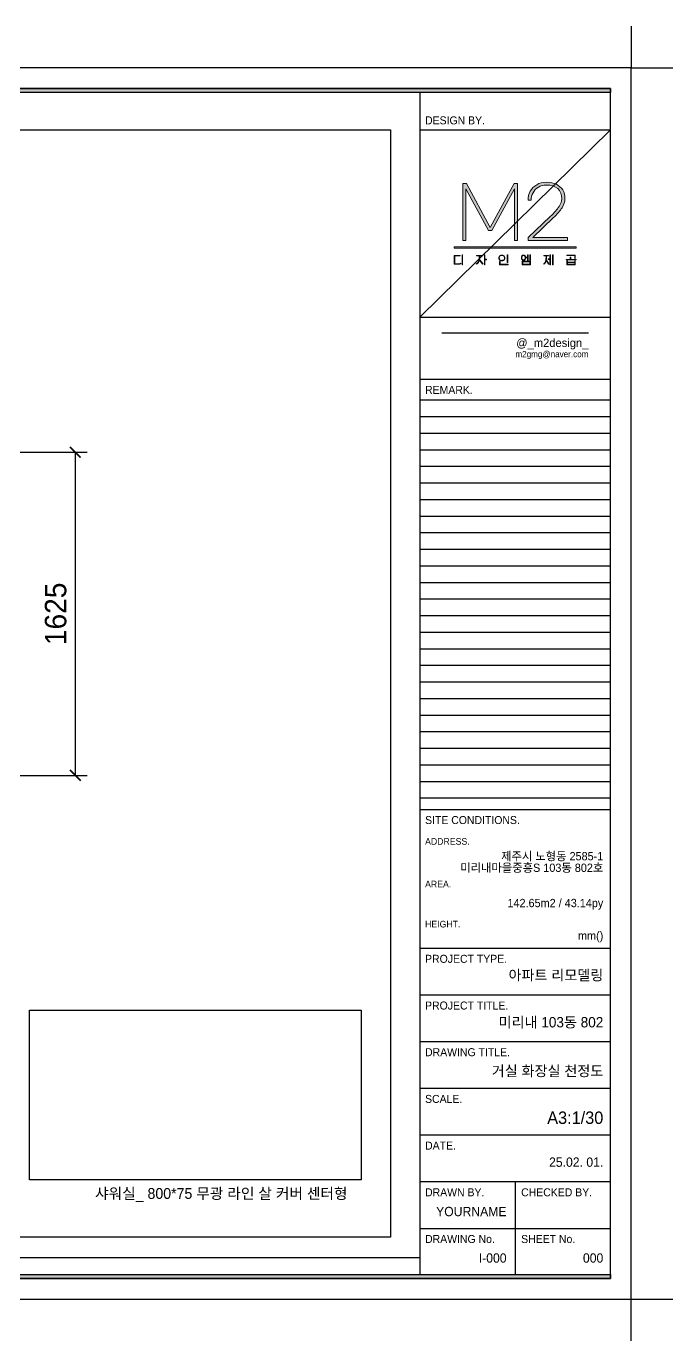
# Model space of a CAD drawing. Header units: millimetres. Extents: x 217202 to 745838, y -6815 to 171372.
# Drawn here: x 411202 to 414455, y 23708 to 30318 of the extents above; entities that cross this region are included whole.
import ezdxf
from ezdxf.enums import TextEntityAlignment as Align

# ---------------------------------------------------------------- set-up
doc = ezdxf.new("R2010")
doc.units = ezdxf.units.MM
doc.header["$PDMODE"] = 3
doc.layers.get('DEFPOINTS').update_dxf_attribs({"color": 248})
for name, color, linetype in [('_U+B808_U+C774_U+C5B4 2', 7, 'Continuous'), ('C-WALL1', 2, 'Continuous'), ('FORM(YOURNAME)-1', 1, 'Continuous'), ('FORM(YOURNAME)-11', 1, 'Continuous'), ('TOILET-1', 6, 'Continuous'), ('설비', 140, 'Continuous')]:
    doc.layers.add(name, color=color, linetype=linetype)
doc.styles.add('YOURNAME', font='HY울릉도M.TTF')
doc.styles.add('코레일둥고', font='Korail_Round_Gothic_Medium.ttf')
doc.dimstyles.new('YOURNAME-60', dxfattribs={"dimscale": 60, "dimtxt": 1.8, "dimasz": 0.9, "dimexe": 1, "dimexo": 3, "dimgap": 0.7, "dimtad": 1, "dimdec": 0, "dimzin": 0, "dimdsep": 46, "dimtxsty": 'YOURNAME', "dimblk": 'ARCHTICK', "dimcen": 0, "dimclrd": 1, "dimclre": 1, "dimclrt": 7, "dimadec": 0, "dimazin": 0, "dimtfac": 1, "dimtdec": 0, "dimtix": 1, "dimtmove": 2, "dimatfit": 3, "dimldrblk": 'ARCHTICK', "dimfxl": 1, "dimtolj": 1, "dimtzin": 0, "dimarcsym": 0})
picture_1 = doc.add_image_def('image1.jpg', size_in_pixel=(861, 440))

# ---------------------------------------------------------------- blocks, each defined once
blk = doc.blocks.new('block 34')
at = {"layer": '_U+B808_U+C774_U+C5B4 2'}
h = blk.add_hatch(color=35, dxfattribs=at)
h.dxf.hatch_style = 2
h.paths.add_polyline_path([(674.6, -105.53), (675.73, -105.53), (683.42, -119.69), (691.1, -105.53), (692.22, -105.53), (692.22, -123.82), (691.22, -123.82), (691.22, -107.31), (683.97, -120.67), (682.84, -120.67), (675.59, -107.31), (675.59, -123.82), (674.6, -123.82)])
h = blk.add_hatch(color=35, dxfattribs=at)
h.dxf.hatch_style = 2
edge = h.paths.add_edge_path()
edge.add_spline(control_points=[(704.68, -105.78), (705.57, -106.21), (706.25, -106.83), (706.73, -107.63), (707.21, -108.43), (707.45, -109.38), (707.45, -110.46), (707.45, -111.43), (707.14, -112.39), (706.53, -113.34), (705.92, -114.29), (704.98, -115.38), (703.7, -116.62), (703.7, -116.62), (697.12, -122.91), (697.12, -122.91), (697.12, -122.91), (708.26, -122.91), (708.26, -122.91), (708.26, -122.91), (708.26, -123.82), (708.26, -123.82), (708.26, -123.82), (695.66, -123.82), (695.66, -123.82), (695.66, -123.82), (695.66, -122.91), (695.66, -122.91), (695.66, -122.91), (702.73, -116.15), (702.73, -116.15), (703.99, -114.93), (704.93, -113.86), (705.54, -112.95), (706.15, -112.03), (706.45, -111.2), (706.45, -110.46), (706.45, -109.07), (706.01, -107.98), (705.12, -107.2), (704.23, -106.42), (703.05, -106.03), (701.57, -106.03), (700.53, -106.03), (699.64, -106.26), (698.89, -106.71), (698.15, -107.15), (697.57, -107.75), (697.18, -108.5), (696.79, -109.25), (696.59, -110.06), (696.59, -110.94), (696.59, -110.94), (695.59, -110.94), (695.59, -110.94), (695.59, -109.89), (695.83, -108.93), (696.3, -108.05), (696.77, -107.17), (697.46, -106.46), (698.36, -105.93), (699.26, -105.4), (700.33, -105.13), (701.57, -105.13), (702.76, -105.13), (703.79, -105.35), (704.68, -105.78)], knot_values=[0, 0, 0, 0, 1, 1, 1, 2, 2, 2, 3, 3, 3, 4, 4, 4, 5, 5, 5, 6, 6, 6, 7, 7, 7, 8, 8, 8, 9, 9, 9, 10, 10, 10, 11, 11, 11, 12, 12, 12, 13, 13, 13, 14, 14, 14, 15, 15, 15, 16, 16, 16, 17, 17, 17, 18, 18, 18, 19, 19, 19, 20, 20, 20, 21, 21, 21, 22, 22, 22, 22], degree=3, periodic=0)
at = {"layer": '_U+B808_U+C774_U+C5B4 2', "lineweight": 0}
blk.add_lwpolyline([(674.6, -105.53), (675.73, -105.53), (683.42, -119.69), (691.1, -105.53), (692.22, -105.53), (692.22, -123.82), (691.22, -123.82), (691.22, -107.31), (683.97, -120.67), (682.84, -120.67), (675.59, -107.31), (675.59, -123.82), (674.6, -123.82), (674.6, -105.53)], dxfattribs=at)
blk.add_open_spline([(704.68, -105.78), (705.57, -106.21), (706.25, -106.83), (706.73, -107.63), (707.21, -108.43), (707.45, -109.38), (707.45, -110.46), (707.45, -111.43), (707.14, -112.39), (706.53, -113.34), (705.92, -114.29), (704.98, -115.38), (703.7, -116.62), (703.7, -116.62), (697.12, -122.91), (697.12, -122.91), (697.12, -122.91), (708.26, -122.91), (708.26, -122.91), (708.26, -122.91), (708.26, -123.82), (708.26, -123.82), (708.26, -123.82), (695.66, -123.82), (695.66, -123.82), (695.66, -123.82), (695.66, -122.91), (695.66, -122.91), (695.66, -122.91), (702.73, -116.15), (702.73, -116.15), (703.99, -114.93), (704.93, -113.86), (705.54, -112.95), (706.15, -112.03), (706.45, -111.2), (706.45, -110.46), (706.45, -109.07), (706.01, -107.98), (705.12, -107.2), (704.23, -106.42), (703.05, -106.03), (701.57, -106.03), (700.53, -106.03), (699.64, -106.26), (698.89, -106.71), (698.15, -107.15), (697.57, -107.75), (697.18, -108.5), (696.79, -109.25), (696.59, -110.06), (696.59, -110.94), (696.59, -110.94), (695.59, -110.94), (695.59, -110.94), (695.59, -109.89), (695.83, -108.93), (696.3, -108.05), (696.77, -107.17), (697.46, -106.46), (698.36, -105.93), (699.26, -105.4), (700.33, -105.13), (701.57, -105.13), (702.76, -105.13), (703.79, -105.35), (704.68, -105.78)], degree=3, knots=[0, 0, 0, 0, 1, 1, 1, 2, 2, 2, 3, 3, 3, 4, 4, 4, 5, 5, 5, 6, 6, 6, 7, 7, 7, 8, 8, 8, 9, 9, 9, 10, 10, 10, 11, 11, 11, 12, 12, 12, 13, 13, 13, 14, 14, 14, 15, 15, 15, 16, 16, 16, 17, 17, 17, 18, 18, 18, 19, 19, 19, 20, 20, 20, 21, 21, 21, 22, 22, 22, 22], dxfattribs=at)
blk = doc.blocks.new('block 35')
at = {"layer": '_U+B808_U+C774_U+C5B4 2'}
h = blk.add_hatch(color=35, dxfattribs=at)
h.dxf.hatch_style = 2
edge = h.paths.add_edge_path()
edge.add_spline(control_points=[(673.72, -128.8), (673.72, -128.8), (672, -128.8), (672, -128.8), (672, -128.8), (672, -131.36), (672, -131.36), (672, -131.36), (673.14, -131.36), (673.14, -131.36), (673.29, -131.36), (673.44, -131.34), (673.6, -131.31), (673.75, -131.28), (673.88, -131.24), (673.98, -131.2), (673.98, -131.2), (673.98, -131.35), (673.98, -131.35), (673.88, -131.4), (673.75, -131.44), (673.6, -131.47), (673.45, -131.49), (673.3, -131.51), (673.14, -131.51), (673.14, -131.51), (671.83, -131.51), (671.83, -131.51), (671.83, -131.51), (671.83, -128.65), (671.83, -128.65), (671.83, -128.65), (673.72, -128.65), (673.72, -128.65), (673.72, -128.65), (673.72, -128.8), (673.72, -128.8)], knot_values=[0, 0, 0, 0, 1, 1, 1, 2, 2, 2, 3, 3, 3, 4, 4, 4, 5, 5, 5, 6, 6, 6, 7, 7, 7, 8, 8, 8, 9, 9, 9, 10, 10, 10, 11, 11, 11, 12, 12, 12, 12], degree=3, periodic=0)
h.paths.add_polyline_path([(674.54, -131.73), (674.38, -131.74), (674.38, -128.5), (674.54, -128.5)])
h = blk.add_hatch(color=35, dxfattribs=at)
h.dxf.hatch_style = 2
edge = h.paths.add_edge_path()
edge.add_spline(control_points=[(679.96, -130.01), (679.96, -130.01), (681.09, -131.37), (681.09, -131.37), (681.09, -131.37), (680.96, -131.47), (680.96, -131.47), (680.96, -131.47), (679.92, -130.19), (679.92, -130.19), (679.82, -130.57), (679.69, -130.87), (679.52, -131.09), (679.35, -131.32), (679.14, -131.46), (678.9, -131.51), (678.9, -131.51), (678.9, -131.36), (678.9, -131.36), (679.11, -131.3), (679.3, -131.16), (679.45, -130.93), (679.6, -130.7), (679.71, -130.39), (679.79, -130.03), (679.86, -129.66), (679.91, -129.25), (679.91, -128.8), (679.91, -128.8), (678.97, -128.8), (678.97, -128.8), (678.97, -128.8), (678.97, -128.65), (678.97, -128.65), (678.97, -128.65), (681, -128.65), (681, -128.65), (681, -128.65), (681, -128.8), (681, -128.8), (681, -128.8), (680.07, -128.8), (680.07, -128.8), (680.06, -129.26), (680.03, -129.66), (679.96, -130.01)], knot_values=[0, 0, 0, 0, 1, 1, 1, 2, 2, 2, 3, 3, 3, 4, 4, 4, 5, 5, 5, 6, 6, 6, 7, 7, 7, 8, 8, 8, 9, 9, 9, 10, 10, 10, 11, 11, 11, 12, 12, 12, 13, 13, 13, 14, 14, 14, 15, 15, 15, 15], degree=3, periodic=0)
h.paths.add_polyline_path([(682.21, -130.06), (681.69, -130.06), (681.69, -131.73), (681.54, -131.73), (681.54, -128.5), (681.69, -128.5), (681.69, -129.92), (682.21, -129.92)])
h = blk.add_hatch(color=35, dxfattribs=at)
h.dxf.hatch_style = 2
edge = h.paths.add_edge_path()
edge.add_spline(control_points=[(687.69, -128.68), (687.84, -128.76), (687.95, -128.87), (688.03, -129.01), (688.11, -129.15), (688.15, -129.3), (688.15, -129.47), (688.15, -129.64), (688.11, -129.8), (688.03, -129.94), (687.95, -130.08), (687.84, -130.19), (687.69, -130.27), (687.54, -130.35), (687.36, -130.39), (687.15, -130.39), (686.95, -130.39), (686.77, -130.35), (686.62, -130.27), (686.47, -130.19), (686.36, -130.08), (686.28, -129.94), (686.2, -129.8), (686.16, -129.64), (686.16, -129.47), (686.16, -129.3), (686.2, -129.15), (686.28, -129.01), (686.36, -128.87), (686.47, -128.76), (686.62, -128.68), (686.77, -128.6), (686.95, -128.56), (687.15, -128.56), (687.36, -128.56), (687.54, -128.6), (687.69, -128.68)], knot_values=[0, 0, 0, 0, 1, 1, 1, 2, 2, 2, 3, 3, 3, 4, 4, 4, 5, 5, 5, 6, 6, 6, 7, 7, 7, 8, 8, 8, 9, 9, 9, 10, 10, 10, 11, 11, 11, 12, 12, 12, 12], degree=3, periodic=0)
edge = h.paths.add_edge_path()
edge.add_spline(control_points=[(686.72, -128.79), (686.59, -128.86), (686.49, -128.95), (686.43, -129.07), (686.36, -129.18), (686.32, -129.32), (686.32, -129.47), (686.32, -129.63), (686.36, -129.76), (686.43, -129.88), (686.49, -130), (686.59, -130.09), (686.72, -130.15), (686.84, -130.22), (686.99, -130.25), (687.15, -130.25), (687.32, -130.25), (687.46, -130.22), (687.59, -130.15), (687.72, -130.09), (687.81, -130), (687.88, -129.88), (687.95, -129.76), (687.98, -129.63), (687.98, -129.47), (687.98, -129.32), (687.95, -129.18), (687.88, -129.07), (687.81, -128.95), (687.72, -128.86), (687.59, -128.79), (687.46, -128.73), (687.32, -128.7), (687.15, -128.7), (686.99, -128.7), (686.84, -128.73), (686.72, -128.79)], knot_values=[0, 0, 0, 0, 1, 1, 1, 2, 2, 2, 3, 3, 3, 4, 4, 4, 5, 5, 5, 6, 6, 6, 7, 7, 7, 8, 8, 8, 9, 9, 9, 10, 10, 10, 11, 11, 11, 12, 12, 12, 12], degree=3, periodic=0)
h.paths.add_polyline_path([(686.6, -131.51), (689.15, -131.51), (689.15, -131.66), (686.44, -131.66), (686.44, -130.66), (686.6, -130.66)])
h.paths.add_polyline_path([(689.03, -130.91), (688.87, -130.91), (688.87, -128.5), (689.03, -128.5)])
h = blk.add_hatch(color=35, dxfattribs=at)
h.dxf.hatch_style = 2
edge = h.paths.add_edge_path()
edge.add_spline(control_points=[(694.67, -130), (694.55, -130.16), (694.37, -130.23), (694.14, -130.23), (693.91, -130.23), (693.73, -130.16), (693.61, -130), (693.48, -129.84), (693.42, -129.64), (693.42, -129.39), (693.42, -129.14), (693.48, -128.94), (693.61, -128.78), (693.73, -128.62), (693.91, -128.54), (694.14, -128.54), (694.35, -128.54), (694.51, -128.61), (694.63, -128.74), (694.75, -128.87), (694.83, -129.04), (694.85, -129.25), (694.85, -129.25), (695.45, -129.25), (695.45, -129.25), (695.45, -129.25), (695.45, -128.52), (695.45, -128.52), (695.45, -128.52), (695.61, -128.52), (695.61, -128.52), (695.61, -128.52), (695.61, -130.29), (695.61, -130.29), (695.61, -130.29), (695.45, -130.29), (695.45, -130.29), (695.45, -130.29), (695.45, -129.4), (695.45, -129.4), (695.45, -129.4), (694.86, -129.4), (694.86, -129.4), (694.85, -129.64), (694.79, -129.85), (694.67, -130)], knot_values=[0, 0, 0, 0, 1, 1, 1, 2, 2, 2, 3, 3, 3, 4, 4, 4, 5, 5, 5, 6, 6, 6, 7, 7, 7, 8, 8, 8, 9, 9, 9, 10, 10, 10, 11, 11, 11, 12, 12, 12, 13, 13, 13, 14, 14, 14, 15, 15, 15, 15], degree=3, periodic=0)
edge = h.paths.add_edge_path()
edge.add_spline(control_points=[(693.73, -129.9), (693.83, -130.03), (693.97, -130.09), (694.14, -130.09), (694.31, -130.09), (694.45, -130.03), (694.55, -129.9), (694.65, -129.78), (694.7, -129.61), (694.7, -129.39), (694.7, -129.17), (694.65, -129), (694.55, -128.87), (694.45, -128.75), (694.31, -128.69), (694.14, -128.69), (693.97, -128.69), (693.83, -128.75), (693.73, -128.87), (693.63, -129), (693.58, -129.17), (693.58, -129.39), (693.58, -129.61), (693.63, -129.78), (693.73, -129.9)], knot_values=[0, 0, 0, 0, 1, 1, 1, 2, 2, 2, 3, 3, 3, 4, 4, 4, 5, 5, 5, 6, 6, 6, 7, 7, 7, 8, 8, 8, 8], degree=3, periodic=0)
h.paths.add_polyline_path([(693.69, -130.55), (696.36, -130.55), (696.36, -131.66), (693.69, -131.66)])
h.paths.add_polyline_path([(693.85, -131.51), (696.2, -131.51), (696.2, -130.7), (693.85, -130.7)])
h.paths.add_polyline_path([(696.36, -128.5), (696.36, -130.32), (696.2, -130.32), (696.2, -128.5)])
h = blk.add_hatch(color=35, dxfattribs=at)
h.dxf.hatch_style = 2
edge = h.paths.add_edge_path()
edge.add_spline(control_points=[(701.46, -129.93), (701.46, -129.93), (702.28, -131.39), (702.28, -131.39), (702.28, -131.39), (702.15, -131.47), (702.15, -131.47), (702.15, -131.47), (701.43, -130.17), (701.43, -130.17), (701.3, -130.94), (701.03, -131.39), (700.63, -131.51), (700.63, -131.51), (700.63, -131.35), (700.63, -131.35), (700.88, -131.26), (701.06, -130.99), (701.18, -130.55), (701.3, -130.1), (701.37, -129.52), (701.37, -128.8), (701.37, -128.8), (700.67, -128.8), (700.67, -128.8), (700.67, -128.8), (700.67, -128.65), (700.67, -128.65), (700.67, -128.65), (702.19, -128.65), (702.19, -128.65), (702.19, -128.65), (702.19, -128.8), (702.19, -128.8), (702.19, -128.8), (701.53, -128.8), (701.53, -128.8), (701.52, -129.25), (701.5, -129.63), (701.46, -129.93)], knot_values=[0, 0, 0, 0, 1, 1, 1, 2, 2, 2, 3, 3, 3, 4, 4, 4, 5, 5, 5, 6, 6, 6, 7, 7, 7, 8, 8, 8, 9, 9, 9, 10, 10, 10, 11, 11, 11, 12, 12, 12, 13, 13, 13, 13], degree=3, periodic=0)
h.paths.add_polyline_path([(702.59, -128.52), (702.75, -128.52), (702.75, -131.68), (702.59, -131.68), (702.59, -129.95), (702, -129.95), (702, -129.8), (702.59, -129.8)])
h.paths.add_polyline_path([(703.61, -128.5), (703.61, -131.73), (703.45, -131.73), (703.45, -128.5)])
h = blk.add_hatch(color=35, dxfattribs=at)
h.dxf.hatch_style = 2
h.paths.add_polyline_path([(711.02, -129.93), (711.02, -130.07), (707.82, -130.07), (707.82, -129.93), (709.16, -129.93), (709.16, -129.2), (709.32, -129.2), (709.32, -129.93)])
h.paths.add_polyline_path([(710.61, -128.72), (708.07, -128.72), (708.07, -128.57), (710.77, -128.57), (710.77, -129.64), (710.61, -129.64)])
h.paths.add_polyline_path([(710.61, -130.36), (710.77, -130.36), (710.77, -131.66), (708.08, -131.66), (708.08, -130.36), (708.24, -130.36), (708.24, -130.83), (710.61, -130.83)])
h.paths.add_polyline_path([(710.61, -131.52), (710.61, -130.97), (708.24, -130.97), (708.24, -131.52)])
at = {"layer": '_U+B808_U+C774_U+C5B4 2', "lineweight": 0}
for points in [[(674.54, -131.73), (674.38, -131.74), (674.38, -128.5), (674.54, -128.5), (674.54, -131.73)], [(682.21, -130.06), (681.69, -130.06), (681.69, -131.73), (681.54, -131.73), (681.54, -128.5), (681.69, -128.5), (681.69, -129.92), (682.21, -129.92), (682.21, -130.06)], [(686.6, -131.51), (689.15, -131.51), (689.15, -131.66), (686.44, -131.66), (686.44, -130.66), (686.6, -130.66), (686.6, -131.51)], [(689.03, -130.91), (688.87, -130.91), (688.87, -128.5), (689.03, -128.5), (689.03, -130.91)], [(693.69, -130.55), (696.36, -130.55), (696.36, -131.66), (693.69, -131.66), (693.69, -130.55)], [(693.85, -131.51), (696.2, -131.51), (696.2, -130.7), (693.85, -130.7), (693.85, -131.51)], [(696.36, -128.5), (696.36, -130.32), (696.2, -130.32), (696.2, -128.5), (696.36, -128.5)], [(702.59, -128.52), (702.75, -128.52), (702.75, -131.68), (702.59, -131.68), (702.59, -129.95), (702, -129.95), (702, -129.8), (702.59, -129.8), (702.59, -128.52)], [(703.61, -128.5), (703.61, -131.73), (703.45, -131.73), (703.45, -128.5), (703.61, -128.5)], [(711.02, -129.93), (711.02, -130.07), (707.82, -130.07), (707.82, -129.93), (709.16, -129.93), (709.16, -129.2), (709.32, -129.2), (709.32, -129.93), (711.02, -129.93)], [(710.61, -128.72), (708.07, -128.72), (708.07, -128.57), (710.77, -128.57), (710.77, -129.64), (710.61, -129.64), (710.61, -128.72)], [(710.61, -130.36), (710.77, -130.36), (710.77, -131.66), (708.08, -131.66), (708.08, -130.36), (708.24, -130.36), (708.24, -130.83), (710.61, -130.83), (710.61, -130.36)], [(710.61, -131.52), (710.61, -130.97), (708.24, -130.97), (708.24, -131.52), (710.61, -131.52)]]:
    blk.add_lwpolyline(points, dxfattribs=at)
for points, knots in [([(673.72, -128.8), (673.72, -128.8), (672, -128.8), (672, -128.8), (672, -128.8), (672, -131.36), (672, -131.36), (672, -131.36), (673.14, -131.36), (673.14, -131.36), (673.29, -131.36), (673.44, -131.34), (673.6, -131.31), (673.75, -131.28), (673.88, -131.24), (673.98, -131.2), (673.98, -131.2), (673.98, -131.35), (673.98, -131.35), (673.88, -131.4), (673.75, -131.44), (673.6, -131.47), (673.45, -131.49), (673.3, -131.51), (673.14, -131.51), (673.14, -131.51), (671.83, -131.51), (671.83, -131.51), (671.83, -131.51), (671.83, -128.65), (671.83, -128.65), (671.83, -128.65), (673.72, -128.65), (673.72, -128.65), (673.72, -128.65), (673.72, -128.8), (673.72, -128.8)], [0, 0, 0, 0, 1, 1, 1, 2, 2, 2, 3, 3, 3, 4, 4, 4, 5, 5, 5, 6, 6, 6, 7, 7, 7, 8, 8, 8, 9, 9, 9, 10, 10, 10, 11, 11, 11, 12, 12, 12, 12]), ([(679.96, -130.01), (679.96, -130.01), (681.09, -131.37), (681.09, -131.37), (681.09, -131.37), (680.96, -131.47), (680.96, -131.47), (680.96, -131.47), (679.92, -130.19), (679.92, -130.19), (679.82, -130.57), (679.69, -130.87), (679.52, -131.09), (679.35, -131.32), (679.14, -131.46), (678.9, -131.51), (678.9, -131.51), (678.9, -131.36), (678.9, -131.36), (679.11, -131.3), (679.3, -131.16), (679.45, -130.93), (679.6, -130.7), (679.71, -130.39), (679.79, -130.03), (679.86, -129.66), (679.91, -129.25), (679.91, -128.8), (679.91, -128.8), (678.97, -128.8), (678.97, -128.8), (678.97, -128.8), (678.97, -128.65), (678.97, -128.65), (678.97, -128.65), (681, -128.65), (681, -128.65), (681, -128.65), (681, -128.8), (681, -128.8), (681, -128.8), (680.07, -128.8), (680.07, -128.8), (680.06, -129.26), (680.03, -129.66), (679.96, -130.01)], [0, 0, 0, 0, 1, 1, 1, 2, 2, 2, 3, 3, 3, 4, 4, 4, 5, 5, 5, 6, 6, 6, 7, 7, 7, 8, 8, 8, 9, 9, 9, 10, 10, 10, 11, 11, 11, 12, 12, 12, 13, 13, 13, 14, 14, 14, 15, 15, 15, 15]), ([(687.69, -128.68), (687.84, -128.76), (687.95, -128.87), (688.03, -129.01), (688.11, -129.15), (688.15, -129.3), (688.15, -129.47), (688.15, -129.64), (688.11, -129.8), (688.03, -129.94), (687.95, -130.08), (687.84, -130.19), (687.69, -130.27), (687.54, -130.35), (687.36, -130.39), (687.15, -130.39), (686.95, -130.39), (686.77, -130.35), (686.62, -130.27), (686.47, -130.19), (686.36, -130.08), (686.28, -129.94), (686.2, -129.8), (686.16, -129.64), (686.16, -129.47), (686.16, -129.3), (686.2, -129.15), (686.28, -129.01), (686.36, -128.87), (686.47, -128.76), (686.62, -128.68), (686.77, -128.6), (686.95, -128.56), (687.15, -128.56), (687.36, -128.56), (687.54, -128.6), (687.69, -128.68)], [0, 0, 0, 0, 1, 1, 1, 2, 2, 2, 3, 3, 3, 4, 4, 4, 5, 5, 5, 6, 6, 6, 7, 7, 7, 8, 8, 8, 9, 9, 9, 10, 10, 10, 11, 11, 11, 12, 12, 12, 12]), ([(686.72, -128.79), (686.59, -128.86), (686.49, -128.95), (686.43, -129.07), (686.36, -129.18), (686.32, -129.32), (686.32, -129.47), (686.32, -129.63), (686.36, -129.76), (686.43, -129.88), (686.49, -130), (686.59, -130.09), (686.72, -130.15), (686.84, -130.22), (686.99, -130.25), (687.15, -130.25), (687.32, -130.25), (687.46, -130.22), (687.59, -130.15), (687.72, -130.09), (687.81, -130), (687.88, -129.88), (687.95, -129.76), (687.98, -129.63), (687.98, -129.47), (687.98, -129.32), (687.95, -129.18), (687.88, -129.07), (687.81, -128.95), (687.72, -128.86), (687.59, -128.79), (687.46, -128.73), (687.32, -128.7), (687.15, -128.7), (686.99, -128.7), (686.84, -128.73), (686.72, -128.79)], [0, 0, 0, 0, 1, 1, 1, 2, 2, 2, 3, 3, 3, 4, 4, 4, 5, 5, 5, 6, 6, 6, 7, 7, 7, 8, 8, 8, 9, 9, 9, 10, 10, 10, 11, 11, 11, 12, 12, 12, 12]), ([(694.67, -130), (694.55, -130.16), (694.37, -130.23), (694.14, -130.23), (693.91, -130.23), (693.73, -130.16), (693.61, -130), (693.48, -129.84), (693.42, -129.64), (693.42, -129.39), (693.42, -129.14), (693.48, -128.94), (693.61, -128.78), (693.73, -128.62), (693.91, -128.54), (694.14, -128.54), (694.35, -128.54), (694.51, -128.61), (694.63, -128.74), (694.75, -128.87), (694.83, -129.04), (694.85, -129.25), (694.85, -129.25), (695.45, -129.25), (695.45, -129.25), (695.45, -129.25), (695.45, -128.52), (695.45, -128.52), (695.45, -128.52), (695.61, -128.52), (695.61, -128.52), (695.61, -128.52), (695.61, -130.29), (695.61, -130.29), (695.61, -130.29), (695.45, -130.29), (695.45, -130.29), (695.45, -130.29), (695.45, -129.4), (695.45, -129.4), (695.45, -129.4), (694.86, -129.4), (694.86, -129.4), (694.85, -129.64), (694.79, -129.85), (694.67, -130)], [0, 0, 0, 0, 1, 1, 1, 2, 2, 2, 3, 3, 3, 4, 4, 4, 5, 5, 5, 6, 6, 6, 7, 7, 7, 8, 8, 8, 9, 9, 9, 10, 10, 10, 11, 11, 11, 12, 12, 12, 13, 13, 13, 14, 14, 14, 15, 15, 15, 15]), ([(693.73, -129.9), (693.83, -130.03), (693.97, -130.09), (694.14, -130.09), (694.31, -130.09), (694.45, -130.03), (694.55, -129.9), (694.65, -129.78), (694.7, -129.61), (694.7, -129.39), (694.7, -129.17), (694.65, -129), (694.55, -128.87), (694.45, -128.75), (694.31, -128.69), (694.14, -128.69), (693.97, -128.69), (693.83, -128.75), (693.73, -128.87), (693.63, -129), (693.58, -129.17), (693.58, -129.39), (693.58, -129.61), (693.63, -129.78), (693.73, -129.9)], [0, 0, 0, 0, 1, 1, 1, 2, 2, 2, 3, 3, 3, 4, 4, 4, 5, 5, 5, 6, 6, 6, 7, 7, 7, 8, 8, 8, 8]), ([(701.46, -129.93), (701.46, -129.93), (702.28, -131.39), (702.28, -131.39), (702.28, -131.39), (702.15, -131.47), (702.15, -131.47), (702.15, -131.47), (701.43, -130.17), (701.43, -130.17), (701.3, -130.94), (701.03, -131.39), (700.63, -131.51), (700.63, -131.51), (700.63, -131.35), (700.63, -131.35), (700.88, -131.26), (701.06, -130.99), (701.18, -130.55), (701.3, -130.1), (701.37, -129.52), (701.37, -128.8), (701.37, -128.8), (700.67, -128.8), (700.67, -128.8), (700.67, -128.8), (700.67, -128.65), (700.67, -128.65), (700.67, -128.65), (702.19, -128.65), (702.19, -128.65), (702.19, -128.65), (702.19, -128.8), (702.19, -128.8), (702.19, -128.8), (701.53, -128.8), (701.53, -128.8), (701.52, -129.25), (701.5, -129.63), (701.46, -129.93)], [0, 0, 0, 0, 1, 1, 1, 2, 2, 2, 3, 3, 3, 4, 4, 4, 5, 5, 5, 6, 6, 6, 7, 7, 7, 8, 8, 8, 9, 9, 9, 10, 10, 10, 11, 11, 11, 12, 12, 12, 13, 13, 13, 13])]:
    blk.add_open_spline(points, degree=3, knots=knots, dxfattribs=at)
blk = doc.blocks.new('block 33')
at = {"layer": '_U+B808_U+C774_U+C5B4 2'}
for name in ['block 34', 'block 35']:
    blk.add_blockref(name, (0, 0), dxfattribs=at)
blk = doc.blocks.new('block 32')
at = {"layer": '_U+B808_U+C774_U+C5B4 2'}
h = blk.add_hatch(color=35, dxfattribs=at)
h.dxf.hatch_style = 2
h.paths.add_polyline_path([(711.02, -126.32), (671.83, -126.32), (671.83, -125.91), (711.02, -125.91)])
at = {"layer": '_U+B808_U+C774_U+C5B4 2', "lineweight": 0}
blk.add_lwpolyline([(711.02, -126.32), (671.83, -126.32), (671.83, -125.91), (711.02, -125.91), (711.02, -126.32)], dxfattribs=at)
at = {"layer": '_U+B808_U+C774_U+C5B4 2'}
blk.add_blockref('block 33', (0, 0), dxfattribs=at)
blk = doc.blocks.new('FORM-ELEVATION')
at = {"layer": 'FORM(YOURNAME)-11'}
h = blk.add_hatch(color=256, dxfattribs=at)
h.dxf.hatch_style = 1
h.paths.add_polyline_path([(-10309, 35708), (71691, 35708), (71691, 35508), (-10309, 35508)])
h.paths.add_polyline_path([(-10309, -21492), (71691, -21492), (71691, -21692), (-10309, -21692)])
at = {"layer": 'DEFPOINTS', "color": 158}
for p, q in [((62481, 35508), (62481, -21492)), ((62481, 33708), (71691, 33708)), ((62481, 24686), (71691, 33708)), ((62481, 24686), (71691, 24686)), ((62481, 20686), (71691, 20686)), ((62481, 19886), (71691, 19886)), ((62481, 19086), (71691, 19086)), ((62481, 18286), (71691, 18286)), ((62481, 17486), (71691, 17486)), ((62481, 16686), (71691, 16686)), ((62481, 15886), (71691, 15886)), ((62481, 15086), (71691, 15086)), ((62481, 14286), (71691, 14286)), ((62481, 13486), (71691, 13486)), ((62481, 12686), (71691, 12686)), ((62481, 11886), (71691, 11886)), ((62481, 11086), (71691, 11086)), ((62481, 10286), (71691, 10286)), ((62481, 9486), (71691, 9486)), ((62481, 8686), (71691, 8686)), ((62481, 7886), (71691, 7886)), ((62481, 7086), (71691, 7086)), ((62481, 6286), (71691, 6286)), ((62481, 5486), (71691, 5486)), ((62481, 4686), (71691, 4686)), ((62481, 3886), (71691, 3886)), ((62481, 3086), (71691, 3086)), ((62481, 2286), (71691, 2286)), ((62481, 1486), (71691, 1486)), ((62481, -20692), (-10309, -20692))]:
    blk.add_line(p, q, dxfattribs=at)
at = {"layer": 'DEFPOINTS', "color": 1}
for points in [[(72691, 38708), (72691, 36708), (74691, 36708)], [(72691, -24692), (72691, -22692), (74691, -22692)]]:
    blk.add_lwpolyline(points, dxfattribs=at)
at = {"layer": 'DEFPOINTS', "color": 158}
for points in [[(-10309, -21692), (71691, -21692), (71691, 35708), (-10309, 35708)], [(-8309, 33708), (61071, 33708), (61071, -19692), (-8309, -19692)]]:
    blk.add_lwpolyline(points, close=True, dxfattribs=at)
at = {"layer": 'FORM(YOURNAME)-11', "color": 251}
blk.add_line((63550, 23916), (70622, 23916), dxfattribs=at)
at = {"layer": 'FORM(YOURNAME)-11', "color": 14}
for p, q in [((62481, 21686), (71691, 21686)), ((62481, 937), (71691, 937)), ((62481, -5756), (71691, -5756)), ((62481, -8009), (71691, -8009)), ((62481, -10261), (71691, -10261)), ((62481, -12514), (71691, -12514)), ((62481, -14766), (71691, -14766)), ((62481, -17019), (71691, -17019)), ((67086, -17019), (67086, -21492)), ((62481, -19271), (71691, -19271))]:
    blk.add_line(p, q, dxfattribs=at)
at = {"layer": 'FORM(YOURNAME)-11', "color": 250}
blk.add_lwpolyline([(-11309, -22692), (72691, -22692), (72691, 36708), (-11309, 36708)], close=True, dxfattribs=at)
at = {"layer": 'FORM(YOURNAME)-11'}
for points in [[(-10309, 35708), (71691, 35708), (71691, 35508), (-10309, 35508)], [(-10309, -21492), (71691, -21492), (71691, -21692), (-10309, -21692)]]:
    blk.add_lwpolyline(points, close=True, dxfattribs=at)
at = {"layer": '_U+B808_U+C774_U+C5B4 2', "xscale": 150, "yscale": 150, "zscale": 150}
blk.add_blockref('block 32', (-36628, 46957), dxfattribs=at)
at = {"layer": 'FORM(YOURNAME)-11', "color": 14, "style": 'YOURNAME'}
for s, height, p in [('DESIGN BY.', 386.1, (62739, 34170)), ('REMARK.', 386.1, (62739, 21172)), ('SITE CONDITIONS.', 386.14, (62739, 422)), ('PROJECT TYPE.', 386.14, (62739, -6271)), ('PROJECT TITLE.', 386.14, (62739, -8524)), ('DRAWING TITLE.', 386.14, (62739, -10776)), ('SCALE.', 386.1, (62739, -13029)), ('DATE.', 386.1, (62739, -15281)), ('DRAWN BY.', 386.1, (62739, -17534)), ('CHECKED BY.', 386.14, (67376, -17534)), ('DRAWING No.', 386.14, (62739, -19786)), ('SHEET No.', 386.1, (67376, -19786))]:
    blk.add_text(s, height=height, dxfattribs=at).set_placement(p, align=Align.MIDDLE_LEFT)
for s, height, width, p in [('@_m2design_', 400, 1.03, (70622, 23242)), ('m2gmg@naver.com', 300, 0.995, (70622, 22747))]:
    blk.add_text(s, height=height, dxfattribs=dict(at, width=width)).set_placement(p, align=Align.RIGHT)
at = {"layer": 'FORM(YOURNAME)-11', "color": 251, "style": 'YOURNAME'}
for s, p in [('ADDRESS.', (62739, -608)), ('AREA.', (62739, -2667)), ('HEIGHT.', (62739, -4598))]:
    blk.add_text(s, height=321.8, dxfattribs=at).set_placement(p, align=Align.MIDDLE_LEFT)
at = {"layer": 'FORM(YOURNAME)-11', "color": 3, "style": 'YOURNAME'}
for tag, height, p in [('1', 450, (71041, -1219)), ('2', 450, (71041, -1863)), ('3', 450, (71041, -3150)), ('4', 450, (71041, -5081)), ('5', 515, (71041, -7398)), ('6', 515, (71041, -9650)), ('7', 515, (71041, -11903)), ('8', 515, (71041, -14155)), ('9', 515, (71041, -16408)), ('10', 515, (66791, -18596)), ('11', 515, (71041, -18660)), ('12', 515, (66791, -20848)), ('13', 515, (71041, -20848))]:
    blk.add_attdef(tag, text='', height=height, dxfattribs=at).set_placement(p, align=Align.MIDDLE_RIGHT)
blk = doc.blocks.new('_ArchTick')
at = {"color": 0, "linetype": 'ByBlock', "const_width": 0.15}
blk.add_lwpolyline([(-0.5, -0.5), (0.5, 0.5)], dxfattribs=at)
blk = doc.blocks.new('*D482')
at = {"layer": 'C-WALL1', "color": 1, "lineweight": -2, "transparency": 16777216}
for p, q in [((410755.5, 28175.7), (411508.4, 28175.7)), ((411448.4, 28175.7), (411448.4, 26551.2)), ((410755.5, 26551.2), (411508.4, 26551.2))]:
    blk.add_line(p, q, dxfattribs=at)
at = {"layer": 'DEFPOINTS', "color": 0, "transparency": 16777216}
for p in [(410575.5, 28175.7), (410575.5, 26551.2), (411448.4, 26551.2)]:
    blk.add_point(p, dxfattribs=at)
at = {"layer": 'C-WALL1', "color": 1, "lineweight": -2, "transparency": 16777216, "xscale": 54, "yscale": 54, "zscale": 54}
for p, rotation in [((411448.4, 28175.7), 90), ((411448.4, 26551.2), 270)]:
    blk.add_blockref('_ArchTick', p, dxfattribs=dict(at, rotation=rotation))
at = {"layer": 'C-WALL1', "color": 7, "transparency": 16777216, "insert": (411350.1, 27363.4), "char_height": 108, "attachment_point": 5, "rotation": 90, "style": 'YOURNAME'}
blk.add_mtext('\\A1;1625', dxfattribs=at)

msp = doc.modelspace()

# ---------------------------------------------------------------- block references
at = {"layer": 'FORM(YOURNAME)-1'}
ref = msp.add_blockref('FORM-ELEVATION', (406667.2, 26282.3), dxfattribs=dict(at, xscale=0.1042660858660633, yscale=0.1042660858660633, zscale=0.1042660858660633))
ref.add_attrib('12', 'I-000', dxfattribs={"layer": 'FORM(YOURNAME)-11', "color": 3, "height": 46.92, "style": 'YOURNAME'}).set_placement((413618.8, 24123.8), align=Align.MIDDLE_RIGHT)
ref.add_attrib('13', '000', dxfattribs={"layer": 'FORM(YOURNAME)-11', "color": 3, "height": 46.92, "style": 'YOURNAME'}).set_placement((414105.6, 24123.8), align=Align.MIDDLE_RIGHT)
ref.add_attrib('10', 'YOURNAME', dxfattribs={"layer": 'FORM(YOURNAME)-11', "color": 3, "height": 46.92, "style": 'YOURNAME'}).set_placement((413618.8, 24357.6), align=Align.MIDDLE_RIGHT)
ref.add_attrib('9', '25.02. 01.', dxfattribs={"layer": 'FORM(YOURNAME)-11', "color": 3, "height": 46.92, "style": 'YOURNAME'}).set_placement((414105.6, 24605.9), align=Align.MIDDLE_RIGHT)
ref.add_attrib('8', 'A3:1/30', dxfattribs={"layer": 'FORM(YOURNAME)-11', "color": 3, "height": 62.56, "style": 'YOURNAME'}).set_placement((414105.6, 24829.3), align=Align.MIDDLE_RIGHT)
ref.add_attrib('7', '거실 화장실 천정도', dxfattribs={"layer": 'FORM(YOURNAME)-11', "color": 3, "height": 52.13, "style": 'YOURNAME'}).set_placement((414105.6, 25064.4), align=Align.MIDDLE_RIGHT)
ref.add_attrib('6', '미리내 103동 802', dxfattribs={"layer": 'FORM(YOURNAME)-11', "color": 3, "height": 52.133, "style": 'YOURNAME'}).set_placement((414105.6, 25309.6), align=Align.MIDDLE_RIGHT)
ref.add_attrib('5', '아파트 리모델링', dxfattribs={"layer": 'FORM(YOURNAME)-11', "color": 3, "height": 52.13, "style": 'YOURNAME'}).set_placement((414105.6, 25546.2), align=Align.MIDDLE_RIGHT)
ref.add_attrib('1', '제주시 노형동 2585-1', dxfattribs={"layer": 'FORM(YOURNAME)-11', "color": 3, "height": 41.706, "style": 'YOURNAME'}).set_placement((414105.6, 26144.5), align=Align.MIDDLE_RIGHT)
ref.add_attrib('2', '미리내마을중흥S 103동 802호', dxfattribs={"layer": 'FORM(YOURNAME)-11', "color": 3, "height": 41.706, "style": 'YOURNAME'}).set_placement((414105.6, 26086.4), align=Align.MIDDLE_RIGHT)
ref.add_attrib('3', '142.65m2 / 43.14py', dxfattribs={"layer": 'FORM(YOURNAME)-11', "color": 3, "height": 41.706, "style": 'YOURNAME'}).set_placement((414105.6, 25909), align=Align.MIDDLE_RIGHT)
ref.add_attrib('4', 'mm()', dxfattribs={"layer": 'FORM(YOURNAME)-11', "color": 3, "height": 41.71, "style": 'YOURNAME'}).set_placement((414105.6, 25744.8), align=Align.MIDDLE_RIGHT)

# ---------------------------------------------------------------- texts
at = {"layer": '설비', "color": 240, "style": '코레일둥고'}
msp.add_text('샤워실_ 800*75 무광 라인 살 커버 센터형', height=54.371, dxfattribs=at).set_placement((411548, 24475.5), align=Align.TOP_LEFT)

# ---------------------------------------------------------------- dimensions: what is measured, and where the dimension line sits
at = {"layer": 'C-WALL1'}
dim = msp.add_aligned_dim(p1=(410575.4993, 28175.6988), p2=(410575.4993, 26551.1564), distance=872.8609, dimstyle='YOURNAME-60', dxfattribs=at)
dim.commit()
dim.dimension.update_dxf_attribs({"geometry": '*D482', "text_midpoint": (411350.1312, 27363.4276)})

# ---------------------------------------------------------------- pictures from other files: only their frames are drawn
at = {"layer": 'TOILET-1'}
image = msp.add_image(picture_1, insert=(411218.1, 24517.5), size_in_units=(1669.2, 853), dxfattribs=at)
image.dxf.flags = 7

doc.saveas('drawing.dxf')
